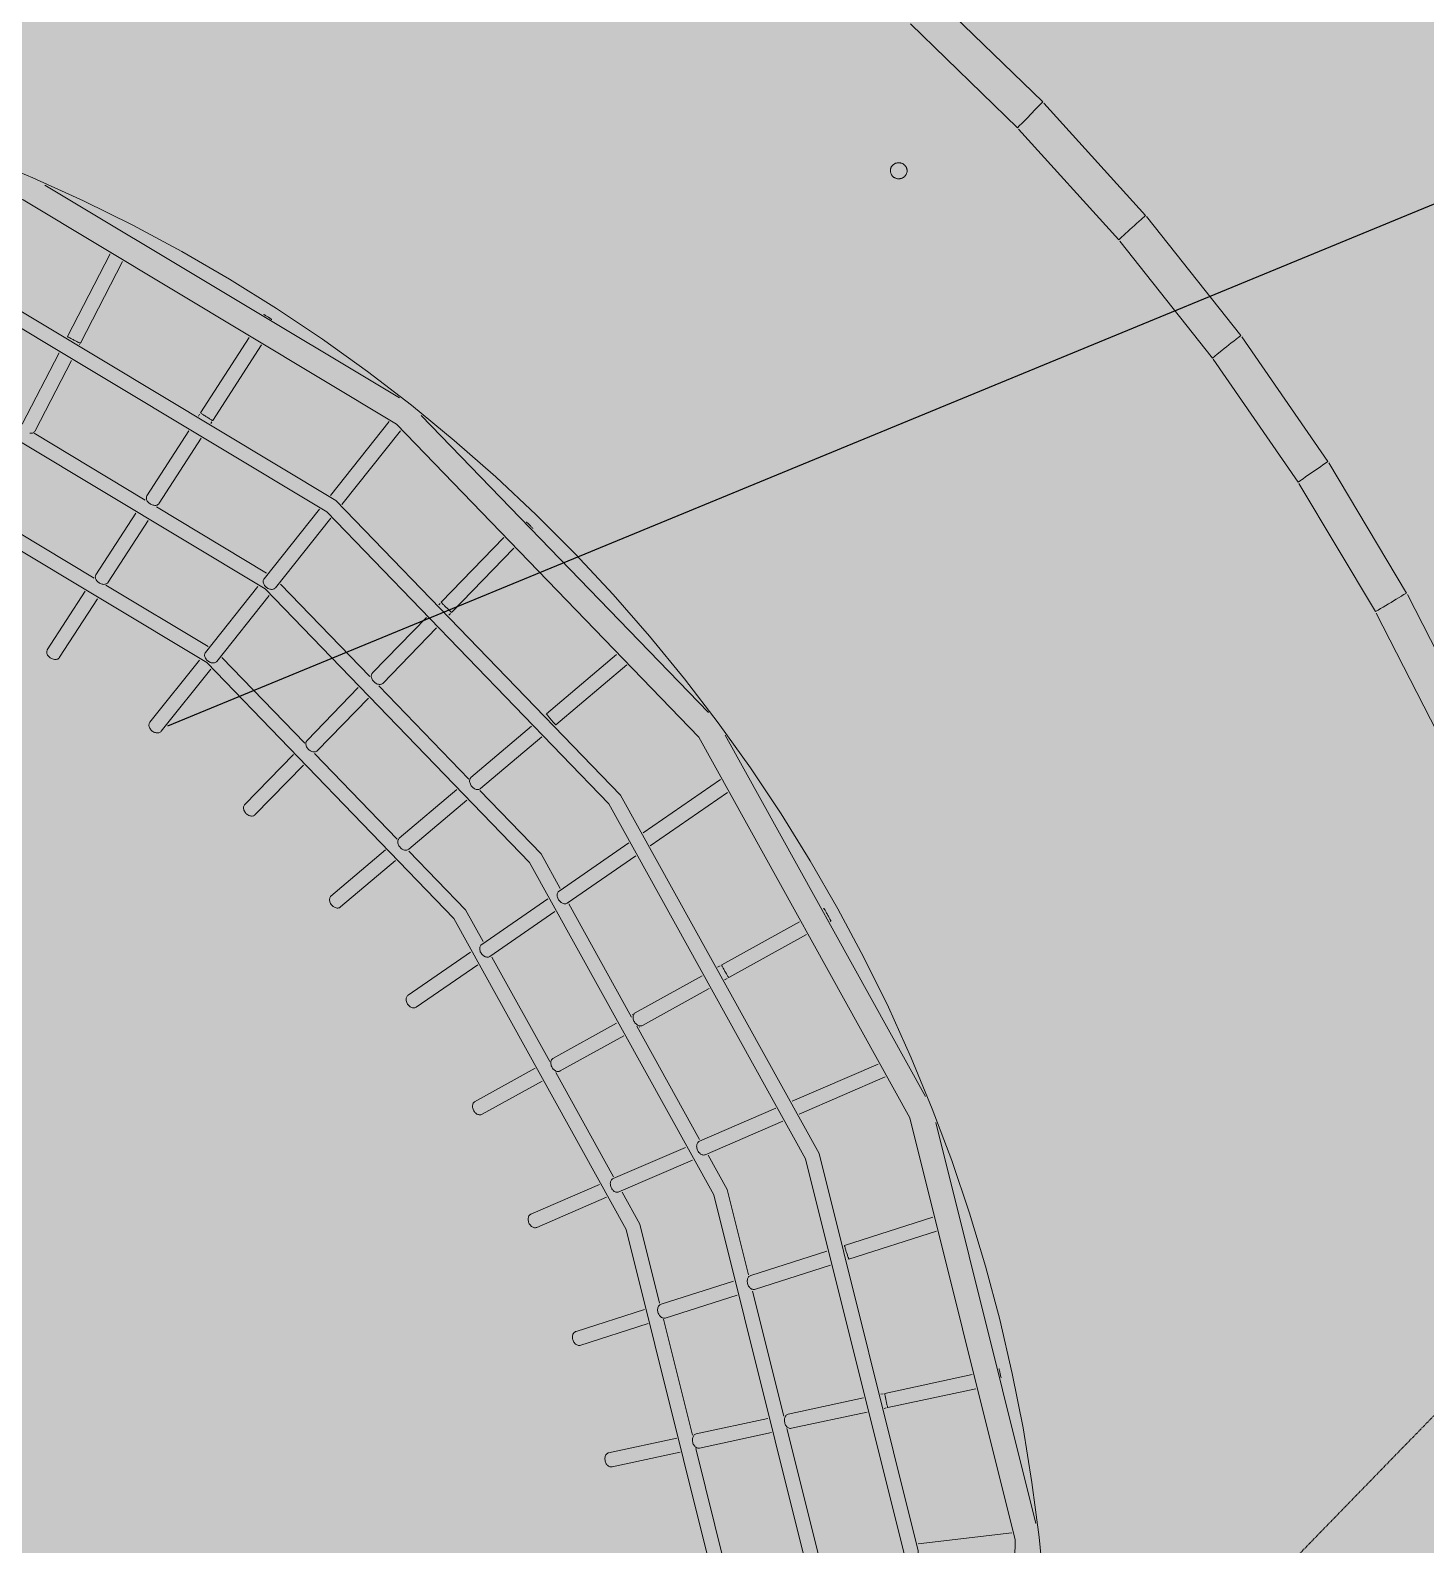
# Model space of a CAD drawing. Header units: millimetres. Extents: x -31757 to 121236, y -27283 to 59400.
# Drawn here: x 51975 to 53707, y 47594 to 49475 of the extents above; entities that cross this region are included whole.
import ezdxf

# ---------------------------------------------------------------- set-up
doc = ezdxf.new("R2010")
doc.units = ezdxf.units.MM
doc.linetypes.add('PHANTOM', pattern=[6.35, 3.175, -0.635, 0.635, -0.635, 0.635, -0.635])
for name, color, linetype, lineweight in [('02_切断（家具）', 8, 'Continuous', 18), ('06_部屋の色', 8, 'Continuous', 0), ('10_見えがかり', 7, 'Continuous', 13), ('11_見えがかり（家具）', 8, 'Continuous', 9), ('20_上部（屋根の外形・梁）', 8, 'PHANTOM', 9)]:
    doc.layers.add(name, color=color, linetype=linetype, lineweight=lineweight)

msp = doc.modelspace()

# ---------------------------------------------------------------- hatches: boundary and pattern name
at = {"layer": '06_部屋の色', "true_color": 0xf6e3a4}
h = msp.add_hatch(color=8, dxfattribs=at)
h.paths.add_polyline_path([(37121.8, 42081.2), (37460.6, 42484.9), (37800.4, 42887.9), (36072.4, 44348.7), (39234.8, 48988.5), (39431.2, 49276.7), (39322.7, 49373.6), (39316.9, 49378.8), (39496.9, 49642.9), (39611.1, 49540.6), (39795.6, 49811.2), (39687.3, 49908.5), (39681.5, 49913.7), (39861.6, 50178), (39975.6, 50075.3), (40009.7, 50125.4), (40040.8, 50171), (41255.9, 51953.7), (41148.6, 52052.4), (41142.8, 52057.7), (41323.5, 52322.9), (41429.2, 52225.4), (41436.5, 52218.7), (41621.7, 52490.5), (41514.7, 52589.5), (41508.9, 52594.8), (41689.8, 52860.2), (41802.5, 52755.7), (41822.1, 52784.5), (42460.9, 53721.7), (42489.9, 53764.2), (42585.7, 53895.5), (42599.7, 53914.6), (42604.4, 53920.3), (42708.9, 54045.6), (42719.4, 54058.2), (42787.8, 54136.5), (42789.9, 54138.9), (42851.9, 54248.7), (42853.6, 54251.8), (42853.6, 54251.9), (42855.9, 54255.5), (43006.4, 54494.7), (43009, 54498), (43179.6, 54718.9), (43182.4, 54721.9), (43373.5, 54925.4), (43376.6, 54928.2), (43586.3, 55112.4), (43589.7, 55114.8), (43816, 55278.1), (43817.8, 55279.1), (44024.5, 55399.8), (44060.7, 55420.9), (44277.9, 55521.2), (44317.9, 55539.6), (44543.7, 55618.6), (44585.3, 55633.1), (44817.7, 55690), (44860.4, 55700.5), (45097.2, 55734.8), (45139.9, 55741), (45140.7, 55741.1), (45144.9, 55741.3), (45427.3, 55754.9), (45483, 55754.9), (47818.2, 55754.5), (47818.4, 55903), (47818.4, 55906.5), (51414.4, 55906), (51414.2, 55759.5), (51414.2, 55754), (51454.3, 55754), (51465.9, 55754), (54573.7, 55753.6), (54613.5, 55753.6), (54615.4, 55753.6), (54621.5, 55753.6), (54623.5, 55753.5), (54625.5, 55753.4), (54626, 55753.3), (54921.2, 55738.5), (54925.4, 55737.8), (55213.9, 55693.9), (55218.1, 55692.9), (55500.8, 55620.2), (55504.7, 55618.8), (55778.8, 55518.2), (55782.5, 55516.4), (56045.2, 55388.7), (56048.5, 55386.6), (56297.2, 55233.1), (56300.2, 55230.8), (56532.3, 55053.1), (56533.1, 55052.3), (56744.8, 54853.6), (56751, 54847.7), (56772.1, 54825.8), (56777.2, 54820.5), (56821.3, 54774.8), (56991.9, 54597.6), (59427.7, 52068.4), (59746.8, 51737.1), (59781.4, 51701.1), (59794.3, 51687.7), (59792.1, 51685.6), (59685.5, 51582.1), (59787.6, 51476.3), (59791.1, 51472.7), (59705, 51389), (59196, 50899.2), (59143.7, 50847.7), (59044.4, 50949.6), (59037.6, 50956.5), (59034, 50953), (59033.8, 50952.8), (59033.1, 50952.1), (59029.9, 50949), (58743.2, 50666.6), (58401.6, 50334.7), (58400.1, 50333.3), (58394.2, 50327.5), (57903.5, 49839.6), (57892.9, 49829), (57459.3, 49402), (57563.5, 49297.4), (57566.6, 49294.3), (57502.7, 49231.4), (57154, 48880), (56803.1, 48530.9), (56319, 48038.3), (56153.9, 47871.8), (56045.6, 47978.5), (55701.8, 47631.8), (55695.6, 47625.4), (55514.2, 47438.2), (55619.3, 47335.4), (55622.9, 47331.9), (55470.9, 47175.2), (55131.2, 46829.4), (54643.1, 46321.1), (54162.4, 45825.1), (53814.8, 45458.4), (53742.7, 45383.3), (53637.7, 45483.3), (53632.6, 45488.1), (53421.1, 45267.7), (53527.7, 45166.4), (53531.3, 45163), (53479.2, 45108.7), (52996.9, 44594.7), (52522.1, 44093.2), (52295.7, 43848.7), (52189.7, 43947.7), (52184.5, 43952.5), (52071.6, 43830.4), (52067.7, 43826.3), (51742.6, 43479.6), (51737.9, 43474.5), (51735.6, 43472.1), (51731.2, 43467.3), (51729.8, 43465.8), (51272.8, 42967.2), (51268.6, 42962.6), (50788.3, 42443.3), (50777.9, 42432.1), (50470.8, 42092.4), (50464.2, 42085.1), (50122.7, 41712.2), (49662.4, 41198.3), (49653.5, 41188.4), (49653.4, 41188.2), (49652.4, 41187.1), (49194.4, 40680.5), (49188.9, 40674.4), (48872.2, 40316), (48867.4, 40310.6), (48534.9, 39939.1), (48530, 39933.5), (48072.9, 39411.1), (48066.1, 39403.3), (47608.6, 38885.3), (47437.2, 38686.8), (47550, 38588.5), (47551.8, 38587), (47406.2, 38418.2), (47073.7, 38037.8), (46615.8, 37502), (46164.6, 36979.1), (45852.2, 36608.5), (45590.5, 36302.3), (44600.9, 37138.8), (44291.6, 37400.2), (44789.6, 37987.1), (45302.9, 38587.4), (45805.3, 39170.5), (46309.8, 39751.7), (43444.8, 42248), (42931, 41656.2), (42419.5, 41062.4), (41910.1, 40466.8), (41389.8, 39853.7), (41349.7, 39806.3), (43641.2, 37870.2), (43189.5, 37333.6), (42700.5, 36748.6), (42375.7, 36357.7), (41893.4, 35773.6), (41891, 35772), (41887.6, 35772.2), (35947.6, 40658.3), (35945.8, 40661.7), (35947, 40665.4), (36615.4, 41474)])
h.paths.add_polyline_path([(52361.6, 48399.8), (52291.4, 48477.5), (52216.2, 48550.4), (52136.5, 48618.2), (52052.4, 48680.7), (51964.5, 48737.5), (51873, 48788.5), (51778.4, 48833.3), (51681.1, 48871.9), (51581.5, 48904.1), (51479.9, 48929.6), (51376.9, 48948.5), (51272.9, 48960.5), (51168.3, 48965.8), (51063.6, 48964.2), (50959.3, 48955.8), (50855.7, 48940.5), (50753.4, 48918.5), (50652.7, 48889.9), (50554, 48854.7), (50457.9, 48813.2), (50364.7, 48765.4), (50274.8, 48711.7), (50188.7, 48652.2), (50106.6, 48587.2), (50029, 48517), (49956.1, 48441.8), (49888.3, 48362.1), (49825.8, 48278), (49769, 48190.1), (49718, 48098.7), (49673.1, 48004), (49634.5, 47906.7), (49602.4, 47807.1), (49576.8, 47705.5), (49558, 47602.6), (49545.9, 47498.5), (49540.7, 47393.9), (49542.3, 47289.3), (49550.7, 47184.9), (49566, 47081.3), (49588, 46978.9), (49616.6, 46878.3), (49651.8, 46779.6), (49693.3, 46683.5), (49741, 46590.4), (49794.7, 46500.5), (49854.2, 46414.3), (49919.2, 46332.3), (49989.5, 46254.6), (50064.6, 46181.7), (50144.4, 46113.9), (50228.4, 46051.4), (50316.4, 45994.6), (50407.8, 45943.6), (50502.4, 45898.7), (50599.7, 45860.2), (50699.4, 45828), (50801, 45802.5), (50903.9, 45783.6), (51007.9, 45771.5), (51112.5, 45766.3), (51217.2, 45767.9), (51321.5, 45776.3), (51425.1, 45791.6), (51527.5, 45813.6), (51628.2, 45842.2), (51726.8, 45877.4), (51822.9, 45918.9), (51916.1, 45966.6), (52006, 46020.4), (52092.1, 46079.9), (52174.2, 46144.9), (52251.9, 46215.1), (52324.8, 46290.2), (52392.6, 46370), (52455.1, 46454.1), (52511.9, 46542), (52562.8, 46633.4), (52607.7, 46728.1), (52646.3, 46825.4), (52678.4, 46925), (52704, 47026.6), (52722.8, 47129.5), (52734.9, 47233.5), (52740.2, 47338.1), (52738.6, 47442.8), (52730.1, 47547.1), (52714.9, 47650.8), (52692.9, 47753.1), (52664.3, 47853.8), (52629.1, 47952.5), (52587.5, 48048.6), (52539.8, 48141.7), (52486.1, 48231.6), (52426.6, 48317.8)], flags=0)
at = {"layer": '10_見えがかり'}
msp.add_hatch(color=8, dxfattribs=at).paths.add_polyline_path([(42365.7, 53851.9), (42479.8, 54008.2), (42603.8, 54156.9), (42665.2, 54227.2), (42723, 54329.7), (42881.7, 54581.9), (43063.8, 54817.6), (43267.7, 55034.8), (43491.5, 55231.4), (43733.1, 55405.6), (43990.3, 55555.9), (44260.8, 55680.7), (44542, 55779), (44831.3, 55849.9), (45113.4, 55890.8), (45126.1, 55892.6), (45423.7, 55906.9), (47816.4, 55906.5), (52850.6, 55905.8), (53007.7, 55905.8), (53241.3, 55905.8), (54357.6, 55905.6), (54625.4, 55905.6), (54627.5, 55905.5), (55040.7, 55905.4), (55250.6, 55873.5), (55555.2, 55795.2), (55850.5, 55686.8), (56133.5, 55549.2), (56401.1, 55384), (56650.9, 55192.8), (56879.6, 54978), (60015.9, 51721.4), (59993.6, 51699.9), (60382.1, 51296.5), (60274, 51192.5), (59901.1, 51579.6), (59829.4, 51510), (59704.9, 51389), (59196, 50899.2), (58999.5, 50705.7), (58849.5, 50557.9), (58500.7, 50219.1), (57999.8, 49721), (57502.7, 49231.4), (57154, 48880), (57142.7, 48868.8), (56815.3, 48543.2), (56309.1, 48028.2), (56152.5, 47870.4), (55810.5, 47525.5), (55485.3, 47190), (55131.2, 46829.4), (54643.1, 46321.1), (54162.4, 45825.1), (53814.8, 45458.4), (53606.4, 45241.3), (53532.7, 45164.4), (53479.2, 45108.7), (52996.9, 44594.7), (52522, 44093.2), (52294.3, 43847.3), (52178.7, 43722.5), (51847.2, 43368.9), (51380.5, 42859.8), (50890.2, 42329.6), (50576.8, 41983), (50235.5, 41610.4), (49818, 41144.2), (49765.3, 41085.3), (49302.1, 40573), (48967.5, 40194.4), (48644.2, 39833.2), (48180.1, 39302.8), (47722.9, 38785.1), (47553.1, 38588.5), (47392.7, 38402.7), (47073.7, 38037.8), (46615.8, 37502), (46164.6, 36979.1), (45838.8, 36592.9), (45535.2, 36237.6), (45072.4, 35683.3), (44616.2, 35141.8), (44319.2, 34781), (43995.5, 34393), (43550.1, 33846.7), (43111.2, 33313.5), (42801, 32927.8), (42488.3, 32544), (42053.7, 31998.2), (41611.1, 31447.6), (41310.8, 31065.1), (41007.9, 30684.7), (40574.4, 30126.9), (40138.2, 29571.3), (39909.1, 29272.3), (39891.6, 29285.9), (39872.6, 29261.3), (32761.7, 34756.3), (32608.6, 34882.9), (32463.8, 35019.5), (32328.3, 35165.4), (32202.6, 35319.9), (32087.4, 35482.2), (31983, 35651.8), (31890.1, 35827.9), (31808.8, 36009.7), (31739.7, 36196.4), (31683.1, 36387.3), (31639, 36581.5), (31607.8, 36778.1), (31589.6, 36976.4), (31584.5, 37175.4), (31592.4, 37374.4), (31613.3, 37572.4), (31647.3, 37768.6), (31694, 37962.1), (31753.3, 38152.2), (31825, 38338), (31895.9, 38490.9), (32118.9, 38816.4), (32136.5, 38844), (35925.4, 44403), (36028.1, 44553.6), (36318, 44979), (36378.3, 45067.4), (36524.9, 45282.6), (37696.6, 47001.6), (39118.1, 49087.1), (39858, 50172.7), (39862.7, 50179.7), (40319.1, 50849.2), (40623.3, 51295.5), (40989.2, 51832.4), (41141.4, 52055.7), (41297.5, 52284.7)])

# ---------------------------------------------------------------- linework, layer by layer
at = {"layer": '02_切断（家具）'}
for points in [[(53043.7, 49295.6), (53043.3, 49296.3), (53043, 49296.7), (53042.7, 49297.6), (53042.6, 49298), (53042.4, 49298.9), (53042.3, 49299.4), (53042.2, 49300.3), (53042.2, 49300.8), (53042.3, 49301.6), (53042.3, 49302.1), (53042.5, 49303), (53042.6, 49303.4), (53042.9, 49304.2), (53043, 49304.7), (53043.4, 49305.4), (53043.6, 49305.8), (53044.1, 49306.4), (53044.3, 49306.8), (53044.9, 49307.4), (53045.1, 49307.7), (53045.8, 49308.2), (53046.1, 49308.5), (53046.8, 49309), (53047.2, 49309.3), (53048, 49309.7), (53048.5, 49309.9)], [(53057.2, 49291.7), (53056.7, 49291.5), (53055.9, 49291.2), (53055.4, 49291), (53054.5, 49290.9), (53054, 49290.8), (53053.1, 49290.7), (53052.6, 49290.7), (53051.6, 49290.7), (53051.1, 49290.8), (53050.3, 49291), (53049.8, 49291.1), (53048.9, 49291.3), (53048.5, 49291.5), (53047.7, 49291.9), (53047.3, 49292.1), (53046.7, 49292.5), (53046.3, 49292.7), (53045.7, 49293.3), (53045.3, 49293.5), (53044.8, 49294.1), (53044.5, 49294.5), (53044, 49295.2), (53043.7, 49295.6)], [(53048.5, 49309.9), (53049.3, 49310.2), (53049.8, 49310.3), (53050.7, 49310.5), (53051.2, 49310.6), (53052.1, 49310.6), (53052.6, 49310.7), (53053.5, 49310.6), (53054, 49310.6), (53054.9, 49310.4), (53055.4, 49310.3), (53056.2, 49310), (53056.7, 49309.8), (53057.4, 49309.5), (53057.9, 49309.3), (53058.5, 49308.8), (53058.9, 49308.6), (53059.5, 49308.1), (53059.8, 49307.8), (53060.4, 49307.2), (53060.7, 49306.9), (53061.2, 49306.2), (53061.5, 49305.8)], [(53060, 49293.7), (53059.4, 49293.1), (53059.1, 49292.8), (53058.4, 49292.3), (53058, 49292.1), (53057.2, 49291.7)], [(53062.9, 49299.2), (53062.7, 49298.4), (53062.6, 49297.9), (53062.3, 49297.1), (53062.1, 49296.7), (53061.8, 49296), (53061.6, 49295.6), (53061.1, 49294.9), (53060.9, 49294.6), (53060.3, 49294), (53060, 49293.7)], [(53061.5, 49305.8), (53061.9, 49305), (53062.1, 49304.6), (53062.4, 49303.8), (53062.6, 49303.3), (53062.8, 49302.4), (53062.9, 49302), (53063, 49301.1), (53063, 49300.6), (53062.9, 49299.7), (53062.9, 49299.2)]]:
    msp.add_lwpolyline(points, dxfattribs=at)
at = {"layer": '11_見えがかり（家具）'}
for points in [[(53096.2, 49517.3), (53231.4, 49386.3), (53228.8, 49383.6), (53226.2, 49380.9), (53220.9, 49375.5), (53218.3, 49372.8), (53215.7, 49370.1), (53213.1, 49367.4), (53205.3, 49359.4), (53202.7, 49356.7), (53200, 49354), (53067, 49483)], [(50315, 45467.7), (50834.5, 45318.8), (51374.8, 45309.3), (51899.1, 45440.1), (52371.7, 45702.1), (52760.4, 46077.4), (53038.7, 46540.6), (53187.7, 47060.1), (53197.1, 47600.4), (53066.4, 48124.7), (52804.4, 48597.3), (52429, 48986), (51965.8, 49264.4), (51446.4, 49413.3), (50906.1, 49422.7), (50381.8, 49292)], [(53232.8, 49384.8), (53359, 49245.2), (53353.5, 49240.2), (53350.7, 49237.7), (53347.9, 49235.1), (53345.1, 49232.6), (53339.6, 49227.6), (53336.8, 49225.1), (53334, 49222.6), (53331.2, 49220), (53330.1, 49219), (53328.4, 49217.5), (53325.7, 49215), (53201.4, 49352.5)], [(53233.6, 47535.4), (53226.9, 47603.8), (53218, 47671.9), (53206.9, 47739.7), (53193.6, 47807.1), (53178, 47874.1), (53160.3, 47940.5), (53140.5, 48006.3), (53118.4, 48071.4), (53094.3, 48135.7), (53068.1, 48199.2), (53039.8, 48261.8), (53009.4, 48323.5), (52977.1, 48384.1), (52942.8, 48443.7), (52906.6, 48502.1), (52868.5, 48559.3), (52828.5, 48615.2), (52786.7, 48669.7), (52743.2, 48722.9), (52698, 48774.6), (52651, 48824.8), (52602.5, 48873.5), (52552.4, 48920.5), (52500.8, 48965.9), (52447.7, 49009.5), (52393.2, 49051.4), (52337.4, 49091.5), (52280.3, 49129.7), (52222, 49166.1), (52162.5, 49200.5), (52102, 49233), (52040.4, 49263.4), (51977.8, 49291.9), (51914.3, 49318.2)], [(50426.1, 49179.4), (50919.8, 49302.5), (51428.5, 49293.6), (51917.6, 49153.3), (52353.7, 48891.3), (52707.1, 48525.3), (52953.8, 48080.3), (53076.8, 47586.7), (53068, 47078), (52927.7, 46588.9), (52665.7, 46152.8), (52299.7, 45799.4), (51854.7, 45552.7), (51361, 45429.6), (50852.3, 45438.5), (50363.3, 45578.7)], [(50370.5, 45595.2), (50855, 45456.3), (51359, 45447.5), (51848.1, 45569.4), (52289, 45813.8), (52651.6, 46164), (52911.2, 46596.1), (53050.2, 47080.6), (53059, 47584.6), (52937, 48073.7), (52692.6, 48514.6), (52342.5, 48877.2), (51910.4, 49136.8), (51425.8, 49275.8), (50921.8, 49284.6), (50432.7, 49162.6)], [(51992.8, 49282.9), (52432.7, 49018.5)], [(53360.3, 49243.7), (53477.2, 49096.1), (53474.7, 49094.1), (53473.5, 49093.1), (53471.3, 49091.4), (53468.4, 49089.1), (53465.4, 49086.8), (53462.5, 49084.4), (53459.5, 49082.1), (53456.6, 49079.8), (53453.7, 49077.4), (53447.8, 49072.8), (53444.8, 49070.5), (53441.9, 49068.1), (53326.9, 49213.4)], [(52088.9, 49188), (52036.7, 49086.6), (52036.6, 49086.6), (52036.4, 49086.6), (52036.1, 49086.8), (52035.6, 49087), (52035, 49087.3), (52034.3, 49087.6), (52033.4, 49088), (52032.5, 49088.5), (52031.5, 49089), (52030.5, 49089.5), (52029.5, 49090), (52028.6, 49090.5), (52027.6, 49091), (52026.6, 49091.5), (52025.6, 49092), (52024.7, 49092.5), (52023.8, 49093), (52022.9, 49093.5), (52022.2, 49093.8), (52021.6, 49094.2), (52021.2, 49094.4), (52020.9, 49094.6), (52020.7, 49094.8), (52020.7, 49094.8), (52073.5, 49197.3)], [(50419.3, 45707.6), (50873.1, 45577.5), (51345.1, 45569.3), (51803.2, 45683.5), (52216.1, 45912.3), (52555.7, 46240.3), (52798.8, 46644.9), (52929, 47098.7), (52937.2, 47570.8), (52823, 48028.8), (52594.1, 48441.7), (52266.2, 48781.3), (51861.5, 49024.5), (51407.7, 49154.6), (50935.7, 49162.8), (50477.6, 49048.6)], [(52264.5, 49121.9), (52264.6, 49122), (52264.7, 49122), (52264.9, 49121.9), (52265.2, 49121.8), (52265.6, 49121.5), (52266.2, 49121.2), (52266.9, 49120.7), (52267.7, 49120.2), (52268.6, 49119.7), (52269.5, 49119.1), (52270.5, 49118.5), (52271.4, 49117.9), (52272.3, 49117.3), (52273.2, 49116.8), (52274.1, 49116.1), (52274.3, 49116)], [(52186.1, 49000), (52185.9, 49000.1), (52185.9, 49000.2), (52246.2, 49093.6)], [(53478.4, 49094.5), (53585.3, 48939.5), (53582.2, 48937.4), (53579.2, 48935.3), (53576.1, 48933.1), (53573, 48931), (53569.9, 48928.9), (53560.6, 48922.5), (53557.6, 48920.4), (53554.5, 48918.2), (53552.6, 48916.9), (53551.4, 48916.1), (53548.3, 48914), (53443, 49066.5)], [(51964.6, 48986), (52010.2, 49074.5)], [(52035.8, 49084.8), (52035.7, 49084.7)], [(52261.6, 49084.3), (52201, 48990.4), (52200.9, 48990.4), (52200.7, 48990.5), (52200.4, 48990.7), (52200, 48991), (52199.4, 48991.3), (52198.7, 48991.7), (52197.9, 48992.2), (52197, 48992.8), (52196.1, 48993.3), (52195.2, 48993.9), (52194.2, 48994.5), (52193.3, 48995.1), (52192.4, 48995.7), (52191.5, 48996.3), (52190.5, 48996.9), (52189.6, 48997.5), (52188.8, 48998.1), (52188, 48998.6), (52187.3, 48999.1), (52186.8, 48999.5), (52186.4, 48999.8), (52186.1, 49000)], [(52025.7, 49065.2), (51980.5, 48977.5), (51980.1, 48976.8), (51979.5, 48976.3), (51978.8, 48975.7), (51978, 48975.3), (51977.1, 48975), (51976.1, 48974.7), (51975, 48974.7), (51973.8, 48974.7)], [(50465.9, 45814.7), (50890.4, 45692.9), (51331.9, 45685.2), (51760.4, 45792.1), (52146.7, 46006.2), (52464.4, 46312.9), (52691.8, 46691.5), (52813.5, 47116), (52821.2, 47557.5), (52714.4, 47986), (52500.3, 48372.3), (52193.5, 48690), (51815, 48917.4), (51390.5, 49039.1), (50948.9, 49046.9), (50520.4, 48940)], [(52183.2, 48996.1), (52184.8, 48998.5)], [(52459.9, 48996.9), (52816.4, 48627.8)], [(51979.2, 48974.6), (52117.1, 48891.7)], [(52118.9, 48896.3), (52119.2, 48897), (52171.4, 48977.7)], [(52199.9, 48988.8), (52198.6, 48986.8)], [(52347.1, 48897.6), (52420, 48989.1)], [(52434.1, 48977.9), (52361.2, 48886.4)], [(52186.8, 48968.4), (52134.6, 48887.8), (52134.2, 48887.1), (52133.7, 48886.6), (52133, 48886.1), (52132.2, 48885.6), (52131.3, 48885.3), (52130.3, 48885.1), (52129.2, 48885.1), (52128.1, 48885.2), (52127, 48885.4), (52125.8, 48885.7), (52124.8, 48886.2), (52123.8, 48886.7), (52122.9, 48887.3), (52122, 48888), (52121.2, 48888.7), (52120.5, 48889.6), (52119.8, 48890.5), (52119.3, 48891.5), (52118.9, 48892.5), (52118.7, 48893.5), (52118.6, 48894.5), (52118.7, 48895.4), (52118.9, 48896.3)], [(53586.4, 48937.8), (53683, 48776.3), (53679.8, 48774.3), (53677.7, 48773.1), (53676.6, 48772.4), (53670.1, 48768.6), (53666.9, 48766.6), (53663.7, 48764.7), (53660.5, 48762.8), (53657.3, 48760.9), (53654, 48758.9), (53650.8, 48757), (53647.6, 48755.1), (53644.4, 48753.2), (53549.3, 48912.2)], [(52117.2, 48894), (52117.3, 48894.1)], [(52131.2, 48883.3), (52267.9, 48801.1)], [(52263.7, 48791.7), (52264, 48792.5), (52264.3, 48793.3), (52264.7, 48794), (52333.4, 48880.3)], [(51926.5, 48871.2), (52053.9, 48794.7)], [(52120.8, 48866.3), (52071.3, 48789.8), (52070.9, 48789.1), (52070.3, 48788.5), (52069.6, 48788), (52068.8, 48787.6), (52067.9, 48787.3), (52066.9, 48787.1), (52065.8, 48787), (52064.7, 48787.1), (52063.6, 48787.3), (52062.4, 48787.6), (52061.4, 48788.1), (52060.4, 48788.6), (52059.5, 48789.2), (52058.6, 48789.9), (52057.8, 48790.7), (52057.1, 48791.5), (52056.4, 48792.5), (52055.9, 48793.4), (52055.5, 48794.5), (52055.3, 48795.5), (52055.2, 48796.4), (52055.3, 48797.4), (52055.5, 48798.2)], [(52055.5, 48798.2), (52055.8, 48799), (52105.4, 48875.6)], [(52347.5, 48869.1), (52278.8, 48782.7), (52278.3, 48782.2), (52277.6, 48781.7), (52276.8, 48781.3), (52275.9, 48781), (52275, 48780.8), (52273.9, 48780.8), (52272.8, 48780.9), (52271.7, 48781.2), (52270.6, 48781.6), (52269.6, 48782.1), (52268.6, 48782.6), (52267.7, 48783.3), (52266.9, 48784), (52266.1, 48784.8), (52265.4, 48785.7), (52264.8, 48786.7), (52264.3, 48787.7), (52263.9, 48788.7), (52263.7, 48789.8), (52263.7, 48790.8), (52263.7, 48791.7)], [(52590.5, 48864.6), (52590.6, 48864.4), (52591.4, 48863.6), (52592.2, 48862.9), (52593, 48862.1), (52593.8, 48861.3), (52594.6, 48860.6), (52595.4, 48859.8), (52596.1, 48859.1), (52596.7, 48858.4), (52597.3, 48857.8), (52597.8, 48857.3), (52598.1, 48856.9), (52598.4, 48856.7), (52598.5, 48856.5), (52598.5, 48856.4), (52598.4, 48856.3)], [(52485.3, 48764), (52485, 48764.3), (52484.8, 48764.6), (52484.6, 48764.8), (52484.6, 48764.8), (52562.4, 48845.1)], [(52574.9, 48832.1), (52497.5, 48752.3), (52497.5, 48752.3), (52497.3, 48752.5), (52497, 48752.7), (52496.6, 48753), (52496.1, 48753.5), (52495.5, 48754), (52494.8, 48754.7), (52494.1, 48755.4), (52493.3, 48756.1), (52492.5, 48756.9), (52491.7, 48757.7), (52490.9, 48758.4), (52490.1, 48759.2), (52489.3, 48759.9), (52488.5, 48760.7), (52487.8, 48761.5), (52487, 48762.2), (52486.4, 48762.9), (52485.8, 48763.5), (52485.3, 48764)], [(52068.5, 48785.9), (52195.2, 48709.8)], [(52191.1, 48700.3), (52191.3, 48701.2), (52191.6, 48702), (52192.1, 48702.6), (52257.1, 48784.4)], [(52285.1, 48787.4), (52395.9, 48672.7)], [(52057.9, 48769.1), (52011, 48696.5), (52010.6, 48695.9), (52010, 48695.3), (52009.4, 48694.8), (52008.6, 48694.3), (52007.6, 48694), (52006.6, 48693.8), (52005.5, 48693.7), (52004.4, 48693.8), (52003.3, 48694), (52002.1, 48694.4), (52001.1, 48694.8), (52000.1, 48695.3), (51999.2, 48695.9), (51998.3, 48696.6), (51997.5, 48697.4), (51996.8, 48698.2), (51996.1, 48699.2), (51995.6, 48700.2), (51995.2, 48701.2), (51995, 48702.2), (51994.9, 48703.2), (51995, 48704.1), (51995.3, 48705), (51995.6, 48705.8), (52042.5, 48778.4)], [(52271.2, 48773.2), (52206.2, 48691.4), (52205.6, 48690.8), (52205, 48690.3), (52204.2, 48689.9), (52203.3, 48689.6), (52202.3, 48689.4), (52201.2, 48689.4), (52200.1, 48689.5), (52199, 48689.8), (52197.9, 48690.2), (52196.9, 48690.7), (52195.9, 48691.2), (52195, 48691.9), (52194.2, 48692.6), (52193.4, 48693.4), (52192.7, 48694.3), (52192.1, 48695.3), (52191.6, 48696.3), (52191.2, 48697.3), (52191, 48698.4), (52191, 48699.4), (52191.1, 48700.3)], [(53684, 48774.5), (53769.8, 48606.9), (53766.5, 48605.2), (53763.1, 48603.5), (53759.8, 48601.8), (53756.4, 48600.1), (53749.8, 48596.7), (53746.4, 48595), (53743.1, 48593.3), (53739.8, 48591.6), (53729.7, 48586.4), (53645.3, 48751.4)], [(52481.6, 48761.7), (52483.2, 48763.4)], [(52496.1, 48750.9), (52494.1, 48748.8)], [(52478.9, 48733.1), (52412, 48664.1), (52411.3, 48663.6), (52410.5, 48663.2), (52409.7, 48663), (52408.7, 48662.8), (52407.7, 48662.8), (52406.6, 48663), (52405.5, 48663.3), (52404.5, 48663.7), (52403.5, 48664.2), (52402.5, 48664.8), (52401.7, 48665.5), (52400.9, 48666.3), (52400.2, 48667.1), (52399.5, 48668.1), (52398.9, 48669.1), (52398.4, 48670.1), (52398.1, 48671.2), (52397.9, 48672.3), (52397.9, 48673.3), (52398, 48674.2), (52398.2, 48675.1)], [(52398.2, 48675.1), (52398.5, 48675.9), (52399, 48676.5), (52399.5, 48677.1), (52466.4, 48746)], [(52122, 48613.4), (52122.2, 48614.3), (52122.5, 48615.1), (52123, 48615.8), (52184.5, 48693.1)], [(52212.4, 48696.1), (52315.2, 48589.7)], [(52615.3, 48626.3), (52615.2, 48626.4), (52702.4, 48700.1)], [(52198.6, 48681.9), (52137.1, 48604.6), (52136.5, 48604), (52135.8, 48603.4), (52135.1, 48603), (52134.1, 48602.7), (52133.1, 48602.5), (52132.1, 48602.5), (52131, 48602.6), (52129.9, 48602.9), (52128.8, 48603.2), (52127.7, 48603.7), (52126.8, 48604.3), (52125.9, 48604.9), (52125.1, 48605.6), (52124.3, 48606.5), (52123.6, 48607.4), (52123, 48608.3), (52122.5, 48609.4), (52122.1, 48610.4), (52121.9, 48611.5), (52121.9, 48612.5), (52122, 48613.4)], [(52714.9, 48687.1), (52626.9, 48612.6), (52626.8, 48612.7), (52626.7, 48612.8), (52626.4, 48613), (52626, 48613.4), (52625.6, 48613.9), (52625, 48614.5), (52624.4, 48615.2), (52623.7, 48616), (52623, 48616.8), (52622.3, 48617.7), (52621.6, 48618.5), (52620.9, 48619.3), (52620.2, 48620.2), (52619.5, 48621), (52618.7, 48621.9), (52618.1, 48622.7), (52617.4, 48623.5), (52616.8, 48624.2), (52616.3, 48624.9), (52615.9, 48625.4), (52615.6, 48625.8), (52615.4, 48626.1), (52615.3, 48626.3)], [(52316.9, 48591.3), (52317.3, 48592.1), (52317.7, 48592.7), (52318.3, 48593.3), (52381.7, 48658.8)], [(52407.3, 48660.9), (52519, 48545.1)], [(52394.2, 48645.8), (52330.7, 48580.3), (52330.1, 48579.8), (52329.3, 48579.4), (52328.4, 48579.2), (52327.4, 48579), (52326.4, 48579), (52325.3, 48579.2), (52324.2, 48579.4), (52323.2, 48579.9), (52322.2, 48580.4), (52321.2, 48581), (52320.4, 48581.7), (52319.6, 48582.4), (52318.9, 48583.3), (52318.2, 48584.2), (52317.6, 48585.2), (52317.1, 48586.3), (52316.8, 48587.4), (52316.6, 48588.4), (52316.6, 48589.5), (52316.7, 48590.4), (52316.9, 48591.3)], [(52613.6, 48625), (52613.7, 48625.1)], [(52520.8, 48538.9), (52520.4, 48540), (52520.1, 48541.1), (52519.9, 48542.2), (52519.9, 48543.2), (52520, 48544.2), (52520.3, 48545.1), (52520.6, 48545.8), (52521.1, 48546.5), (52521.6, 48547.1), (52596.9, 48610.8)], [(52609.4, 48597.9), (52533.4, 48533.5), (52532.8, 48533), (52532, 48532.7), (52531.2, 48532.4), (52530.2, 48532.3), (52529.2, 48532.3), (52528.2, 48532.5), (52527.1, 48532.8), (52526.1, 48533.3), (52525.1, 48533.8), (52524.3, 48534.5), (52523.4, 48535.2), (52522.7, 48536), (52522, 48536.9), (52521.4, 48537.8), (52520.8, 48538.9)], [(52837, 48599.9), (53085.8, 48151)], [(52313.6, 48562.7), (52253.4, 48500.7), (52252.8, 48500.2), (52252, 48499.8), (52251.1, 48499.5), (52250.1, 48499.3), (52249.1, 48499.3), (52248, 48499.4), (52246.9, 48499.7), (52245.8, 48500.1), (52244.8, 48500.7), (52243.9, 48501.3), (52243.1, 48501.9), (52242.3, 48502.7), (52241.5, 48503.5), (52240.8, 48504.5), (52240.3, 48505.5), (52239.8, 48506.6), (52239.5, 48507.6), (52239.3, 48508.7), (52239.3, 48509.8), (52239.4, 48510.7), (52239.6, 48511.6)], [(52239.6, 48511.6), (52240, 48512.4), (52240.4, 48513.1), (52241, 48513.7), (52301.1, 48575.7)], [(52327.2, 48577.2), (52430, 48470.8)], [(52735.4, 48478.3), (52831.4, 48544.6)], [(52431.7, 48463.4), (52431.2, 48464.5), (52430.9, 48465.6), (52430.8, 48466.7), (52430.8, 48467.8), (52430.9, 48468.7), (52431.2, 48469.6), (52431.5, 48470.4), (52432, 48471.1), (52432.5, 48471.7), (52504, 48532.2)], [(52532.7, 48531), (52608.6, 48452.4), (52632.4, 48409.5)], [(52840.1, 48528.7), (52744.2, 48462.5)], [(52516.5, 48519.2), (52444.4, 48458.1), (52443.7, 48457.6), (52442.9, 48457.2), (52442.1, 48457), (52441.1, 48456.8), (52440.1, 48456.8), (52439.1, 48457), (52438, 48457.3), (52437, 48457.8), (52436, 48458.4), (52435.1, 48459), (52434.3, 48459.7), (52433.6, 48460.5), (52432.9, 48461.4), (52432.2, 48462.3), (52431.7, 48463.4)], [(52629.3, 48397.3), (52628.9, 48398.4), (52628.7, 48399.6), (52628.6, 48400.7), (52628.6, 48401.8), (52628.7, 48402.8), (52629, 48403.7), (52629.3, 48404.5), (52629.8, 48405.1), (52630.3, 48405.7), (52631, 48406.2), (52717.4, 48465.9)], [(52346.9, 48391.6), (52346.5, 48392.7), (52346.2, 48393.8), (52346, 48394.9), (52346, 48396), (52346.2, 48397), (52346.4, 48397.9), (52346.8, 48398.7), (52347.2, 48399.4), (52347.8, 48399.9), (52415.5, 48457.2)], [(52444.5, 48455.8), (52514.8, 48383), (52536.7, 48343.5)], [(52726.1, 48450), (52640.9, 48391.2), (52640.1, 48390.8), (52639.3, 48390.5), (52638.3, 48390.4), (52637.4, 48390.5), (52636.4, 48390.7), (52635.3, 48391), (52634.4, 48391.5), (52633.4, 48392.1), (52632.6, 48392.8), (52631.8, 48393.5), (52631.1, 48394.3), (52630.4, 48395.2), (52629.8, 48396.2), (52629.3, 48397.3)], [(52428, 48444.3), (52359.7, 48386.4), (52359, 48385.9), (52358.2, 48385.5), (52357.3, 48385.2), (52356.4, 48385.1), (52355.4, 48385.1), (52354.3, 48385.3), (52353.3, 48385.6), (52352.2, 48386), (52351.3, 48386.6), (52350.4, 48387.2), (52349.5, 48387.9), (52348.8, 48388.7), (52348.1, 48389.6), (52347.4, 48390.6), (52346.9, 48391.6)], [(52533.2, 48330.9), (52532.8, 48332.1), (52532.6, 48333.2), (52532.5, 48334.3), (52532.5, 48335.4), (52532.6, 48336.4), (52532.9, 48337.3), (52533.3, 48338.1), (52533.7, 48338.8), (52534.3, 48339.4), (52534.9, 48339.9), (52616.9, 48396.5)], [(52643.1, 48390.2), (52720.9, 48249.7)], [(52625.7, 48380.7), (52544.9, 48324.9), (52544.1, 48324.5), (52543.2, 48324.2), (52542.3, 48324.1), (52541.3, 48324.1), (52540.3, 48324.3), (52539.3, 48324.7), (52538.3, 48325.1), (52537.4, 48325.7), (52536.5, 48326.4), (52535.7, 48327.1), (52535, 48327.9), (52534.3, 48328.9), (52533.7, 48329.9), (52533.2, 48330.9)], [(52958.8, 48384.3), (52959.6, 48384.7), (52959.7, 48384.7), (52959.8, 48384.5), (52960, 48384.2), (52960.3, 48383.8), (52960.6, 48383.2), (52961.1, 48382.5), (52961.5, 48381.7), (52962.1, 48380.8), (52962.6, 48379.9), (52963.1, 48378.9), (52963.7, 48377.9), (52964.2, 48377), (52964.7, 48376), (52965.3, 48375.1), (52965.8, 48374.1), (52966.3, 48373.1), (52966.8, 48372.2), (52967.2, 48371.4), (52967.6, 48370.7), (52967.9, 48370.1), (52968.1, 48369.6), (52968.3, 48369.3), (52968.4, 48369.1), (52968.4, 48369), (52967.5, 48368.5)], [(52832.8, 48314.3), (52832.8, 48314.4), (52929.3, 48367.9)], [(52938, 48352.2), (52841.5, 48298.7), (52841.4, 48298.7), (52841.3, 48298.9), (52841.1, 48299.2), (52840.8, 48299.6), (52840.5, 48300.2), (52840.1, 48300.9), (52839.6, 48301.7), (52839.1, 48302.6), (52838.6, 48303.5), (52838, 48304.5), (52837.5, 48305.5), (52836.9, 48306.4), (52836.4, 48307.4), (52835.9, 48308.4), (52835.3, 48309.3), (52834.8, 48310.3), (52834.3, 48311.2), (52833.9, 48312), (52833.5, 48312.8), (52833.2, 48313.4), (52833, 48313.8), (52832.9, 48314.2), (52832.8, 48314.3)], [(52441.8, 48267.8), (52441.5, 48268.9), (52441.2, 48270.1), (52441.1, 48271.2), (52441.1, 48272.3), (52441.3, 48273.3), (52441.5, 48274.2), (52441.9, 48275), (52442.4, 48275.7), (52442.9, 48276.3), (52443.6, 48276.8), (52521.2, 48330.4)], [(52530, 48314.6), (52453.5, 48261.8), (52452.8, 48261.4), (52451.9, 48261.1), (52451, 48261), (52450, 48261), (52448.9, 48261.2), (52447.9, 48261.5), (52446.9, 48262), (52446, 48262.6), (52445.1, 48263.3), (52444.3, 48264), (52443.6, 48264.8), (52443, 48265.7), (52442.4, 48266.7), (52441.8, 48267.8)], [(52547.4, 48324.2), (52619.3, 48194.4)], [(52723.9, 48244.7), (52723.5, 48245.8), (52723.1, 48246.9), (52722.9, 48248.1), (52722.8, 48249.3), (52722.8, 48250.4), (52723, 48251.4), (52723.3, 48252.3), (52723.7, 48253.1), (52724.1, 48253.8), (52724.7, 48254.4), (52725.3, 48254.9), (52808.7, 48301.1)], [(52827.8, 48311.7), (52831, 48313.4)], [(52839.7, 48297.7), (52836.5, 48295.9)], [(52817.4, 48285.3), (52734.6, 48239.4), (52733.8, 48239), (52733, 48238.8), (52732.1, 48238.7), (52731.1, 48238.7), (52730.1, 48238.9), (52729.1, 48239.3), (52728.2, 48239.8), (52727.3, 48240.4), (52726.5, 48241.1), (52725.8, 48241.9), (52725.1, 48242.7), (52724.5, 48243.6), (52723.9, 48244.7)], [(52621.8, 48188), (52621.3, 48189.1), (52621, 48190.3), (52620.7, 48191.5), (52620.7, 48192.6), (52620.7, 48193.7), (52620.9, 48194.7), (52621.2, 48195.7), (52621.6, 48196.5), (52622, 48197.2), (52622.6, 48197.8), (52623.2, 48198.3), (52702.4, 48242.2)], [(52721.5, 48252.8), (52722, 48253)], [(52711.2, 48226.4), (52632.5, 48182.8), (52631.7, 48182.4), (52630.9, 48182.2), (52630, 48182.1), (52629, 48182.1), (52628, 48182.3), (52627, 48182.7), (52626.1, 48183.2), (52625.2, 48183.8), (52624.4, 48184.5), (52623.6, 48185.2), (52623, 48186.1), (52622.3, 48187), (52621.8, 48188)], [(52727.3, 48238.3), (52805.3, 48097.5)], [(52730.6, 48237.2), (52730.3, 48237)], [(52524.6, 48134.1), (52524.2, 48135.2), (52523.8, 48136.4), (52523.6, 48137.6), (52523.5, 48138.7), (52523.6, 48139.8), (52523.8, 48140.9), (52524.1, 48141.8), (52524.4, 48142.6), (52524.9, 48143.3), (52525.5, 48143.9), (52526.1, 48144.4), (52601.2, 48186.1)], [(52920.2, 48145.1), (53027.2, 48191.3)], [(52610, 48170.3), (52535.5, 48129), (52534.7, 48128.6), (52533.8, 48128.4), (52532.9, 48128.2), (52531.9, 48128.3), (52530.9, 48128.5), (52529.9, 48128.8), (52529, 48129.3), (52528.1, 48129.9), (52527.2, 48130.6), (52526.5, 48131.3), (52525.8, 48132.2), (52525.2, 48133.1), (52524.6, 48134.1)], [(52626.9, 48180.7), (52698.6, 48051.4)], [(53035.9, 48175.5), (52928.9, 48129.3)], [(52802.7, 48084.6), (52802.3, 48085.7), (52802, 48086.9), (52801.8, 48088.1), (52801.7, 48089.3), (52801.8, 48090.4), (52802, 48091.4), (52802.3, 48092.4), (52802.7, 48093.2), (52803.2, 48093.9), (52803.7, 48094.5), (52804.4, 48095), (52805.1, 48095.4), (52900, 48136.4)], [(52908.8, 48120.6), (52812.2, 48078.8), (52811.3, 48078.5), (52810.4, 48078.4), (52809.5, 48078.5), (52808.6, 48078.7), (52807.6, 48079.1), (52806.7, 48079.6), (52805.9, 48080.2), (52805.1, 48080.9), (52804.4, 48081.7), (52803.8, 48082.6), (52803.2, 48083.5), (52802.7, 48084.6)], [(53098.5, 48118.7), (53222.7, 47620.7)], [(52695.5, 48038.2), (52695.1, 48039.3), (52694.8, 48040.5), (52694.6, 48041.7), (52694.5, 48042.9), (52694.6, 48044), (52694.8, 48045.1), (52695.1, 48046), (52695.5, 48046.8), (52696, 48047.5), (52696.6, 48048.1), (52697.2, 48048.7), (52698, 48049.1), (52787.9, 48087.9)], [(52796.7, 48072.1), (52705.1, 48032.5), (52704.2, 48032.2), (52703.3, 48032.1), (52702.4, 48032.2), (52701.4, 48032.4), (52700.5, 48032.7), (52699.5, 48033.2), (52698.7, 48033.9), (52697.9, 48034.6), (52697.2, 48035.3), (52696.6, 48036.2), (52696, 48037.2), (52695.5, 48038.2)], [(52816, 48078.3), (52839.7, 48035.4), (52866.1, 47929.6)], [(52593.5, 47994.1), (52593.1, 47995.2), (52592.8, 47996.4), (52592.6, 47997.6), (52592.6, 47998.8), (52592.6, 47999.9), (52592.9, 48001), (52593.2, 48001.9), (52593.6, 48002.7), (52594.1, 48003.5), (52594.6, 48004.1), (52595.3, 48004.6), (52596.1, 48005), (52681.2, 48041.8)], [(52709.3, 48032.1), (52731.1, 47992.6), (52755.6, 47894.4)], [(52690, 48026), (52603.2, 47988.5), (52602.4, 47988.2), (52601.5, 47988.1), (52600.5, 47988.1), (52599.5, 47988.3), (52598.6, 47988.7), (52597.6, 47989.2), (52596.8, 47989.8), (52596, 47990.5), (52595.3, 47991.2), (52594.6, 47992.1), (52594, 47993), (52593.5, 47994.1)], [(52985.3, 47966), (52985.3, 47966), (53095.1, 48001.2)], [(53099.5, 47983.7), (52990.8, 47948.9), (52990.7, 47948.9), (52990.6, 47949.1), (52990.5, 47949.5), (52990.3, 47949.9), (52990.1, 47950.6), (52989.8, 47951.3), (52989.5, 47952.2), (52989.2, 47953.2), (52988.8, 47954.2), (52988.5, 47955.3), (52988.1, 47956.4), (52987.8, 47957.4), (52987.5, 47958.4), (52987.1, 47959.5), (52986.8, 47960.5), (52986.5, 47961.6), (52986.2, 47962.6), (52985.9, 47963.5), (52985.7, 47964.3), (52985.5, 47964.9), (52985.4, 47965.4), (52985.3, 47965.8), (52985.3, 47966)], [(52865.3, 47917.5), (52865, 47918.7), (52864.7, 47919.9), (52864.6, 47921.1), (52864.6, 47922.3), (52864.7, 47923.4), (52864.9, 47924.5), (52865.2, 47925.4), (52865.7, 47926.3), (52866.2, 47927), (52866.7, 47927.6), (52867.4, 47928.1), (52868.1, 47928.5), (52868.9, 47928.8), (52963.5, 47959.1)], [(52967.9, 47941.6), (52873.7, 47911.4), (52872.8, 47911.3), (52871.9, 47911.4), (52870.9, 47911.6), (52870, 47911.9), (52869.1, 47912.5), (52868.3, 47913.1), (52867.6, 47913.8), (52866.9, 47914.6), (52866.3, 47915.5), (52865.8, 47916.4), (52865.3, 47917.5)], [(52988.9, 47948.3), (52988.8, 47948.3)], [(52754.1, 47881.9), (52753.7, 47883), (52753.5, 47884.2), (52753.3, 47885.4), (52753.3, 47886.6), (52753.4, 47887.7), (52753.7, 47888.8), (52754, 47889.8), (52754.4, 47890.6), (52754.9, 47891.3), (52755.5, 47892), (52756.2, 47892.5), (52756.9, 47892.9), (52757.8, 47893.2), (52847.6, 47921.9)], [(52851.9, 47904.5), (52762.5, 47875.8), (52761.6, 47875.7), (52760.7, 47875.8), (52759.8, 47876), (52758.8, 47876.3), (52758, 47876.8), (52757.1, 47877.5), (52756.4, 47878.2), (52755.7, 47879), (52755.1, 47879.8), (52754.6, 47880.8), (52754.1, 47881.9)], [(52871.1, 47909.5), (52909.8, 47754.2)], [(52648.3, 47847.9), (52648, 47849.1), (52647.7, 47850.3), (52647.5, 47851.5), (52647.5, 47852.7), (52647.7, 47853.8), (52647.9, 47854.9), (52648.2, 47855.9), (52648.7, 47856.7), (52649.2, 47857.5), (52649.7, 47858.1), (52650.4, 47858.6), (52651.2, 47859.1), (52652, 47859.3), (52737.1, 47886.6)], [(52741.5, 47869.1), (52656.9, 47842), (52656, 47841.9), (52655, 47841.9), (52654.1, 47842.1), (52653.1, 47842.5), (52652.2, 47843), (52651.4, 47843.6), (52650.6, 47844.3), (52650, 47845.1), (52649.4, 47845.9), (52648.8, 47846.9), (52648.3, 47847.9)], [(52760.6, 47874.4), (52796.5, 47730.5)], [(53176.9, 47812.8), (53177, 47812.8), (53177.1, 47812.7), (53177.1, 47812.5), (53177.2, 47812.2), (53177.4, 47811.7), (53177.5, 47811), (53177.7, 47810.2), (53178, 47809.3), (53178.2, 47808.3), (53178.4, 47807.3), (53178.7, 47806.2), (53178.9, 47805.1), (53179.1, 47804), (53179.4, 47803), (53179.6, 47801.9), (53179.6, 47801.6)], [(53035.4, 47780.5), (53035.3, 47781.2), (53035.3, 47781.7), (53035.2, 47782), (53035.2, 47782.2), (53035.2, 47782.3), (53143.9, 47805.7)], [(53148.2, 47788.2), (53039, 47764.7), (53038.9, 47764.8), (53038.9, 47765), (53038.8, 47765.3), (53038.6, 47765.8), (53038.5, 47766.5), (53038.3, 47767.3), (53038, 47768.2), (53037.8, 47769.2), (53037.6, 47770.2), (53037.3, 47771.3), (53037.1, 47772.4), (53036.9, 47773.5), (53036.6, 47774.5), (53036.4, 47775.6), (53036.2, 47776.7), (53036, 47777.8), (53035.8, 47778.8), (53035.6, 47779.7), (53035.4, 47780.5)], [(52911.7, 47744), (52911.3, 47745.1), (52911, 47746.2), (52910.8, 47747.4), (52910.7, 47748.6), (52910.7, 47749.9), (52910.8, 47751), (52911.1, 47752.1), (52911.5, 47753.1), (52911.9, 47753.9), (52912.4, 47754.7), (52913, 47755.3), (52913.7, 47755.8), (52914.4, 47756.3), (52915.2, 47756.5), (53009, 47776.7)], [(53030.4, 47781.3), (53033.3, 47781.9)], [(52797.1, 47720.5), (52796.8, 47721.6), (52796.6, 47722.8), (52796.5, 47724.1), (52796.5, 47725.3), (52796.7, 47726.4), (52796.9, 47727.5), (52797.3, 47728.5), (52797.7, 47729.4), (52798.2, 47730.1), (52798.8, 47730.7), (52799.5, 47731.3), (52800.3, 47731.7), (52801.1, 47732), (52890.2, 47751.2)], [(53013.4, 47759.2), (52919.3, 47739), (52918.4, 47738.9), (52917.5, 47738.9), (52916.6, 47739.1), (52915.7, 47739.5), (52914.9, 47740), (52914.1, 47740.6), (52913.4, 47741.3), (52912.8, 47742.1), (52912.2, 47743), (52911.7, 47744)], [(53037, 47764.3), (53034.7, 47763.8)], [(52894.5, 47733.7), (52805.2, 47714.5), (52804.4, 47714.4), (52803.4, 47714.4), (52802.5, 47714.6), (52801.6, 47714.9), (52800.8, 47715.4), (52800, 47716.1), (52799.3, 47716.8), (52798.6, 47717.6), (52798.1, 47718.4), (52797.6, 47719.4), (52797.1, 47720.5)], [(52913.7, 47738.6), (52952.4, 47583.6)], [(52688.5, 47697.1), (52688.2, 47698.2), (52688, 47699.4), (52687.9, 47700.7), (52687.9, 47701.9), (52688, 47703), (52688.3, 47704.1), (52688.7, 47705.1), (52689.1, 47706), (52689.7, 47706.7), (52690.2, 47707.4), (52690.9, 47707.9), (52691.7, 47708.4), (52692.5, 47708.7), (52777, 47726.8)], [(52800.6, 47713.9), (52836.4, 47570.3)], [(52781.3, 47709.4), (52696.8, 47691.2), (52695.9, 47691.1), (52695, 47691.1), (52694, 47691.3), (52693.1, 47691.6), (52692.2, 47692.1), (52691.4, 47692.7), (52690.7, 47693.4), (52690.1, 47694.2), (52689.5, 47695), (52689, 47696), (52688.5, 47697.1)], [(53076.7, 47595.7), (53192.9, 47609)]]:
    msp.add_lwpolyline(points, dxfattribs=at)
at = {"layer": '20_上部（屋根の外形・梁）'}
msp.add_lwpolyline([(56683.4, 50758.1), (54542.6, 48603.9), (54542.3, 48603.6), (53483.8, 47514.9), (53483.7, 47514.7), (52433.2, 46418.3), (52433, 46418.1), (50356.1, 44202.2), (50355.8, 44201.8), (48311.6, 41955.8), (48311.3, 41955.5), (46300.2, 39679.8)], dxfattribs=at)
at = {"layer": '45_吹抜'}
msp.add_lwpolyline([(59740.9, 51743.2), (52144.9, 48611)], dxfattribs=at)

doc.saveas('drawing.dxf')
